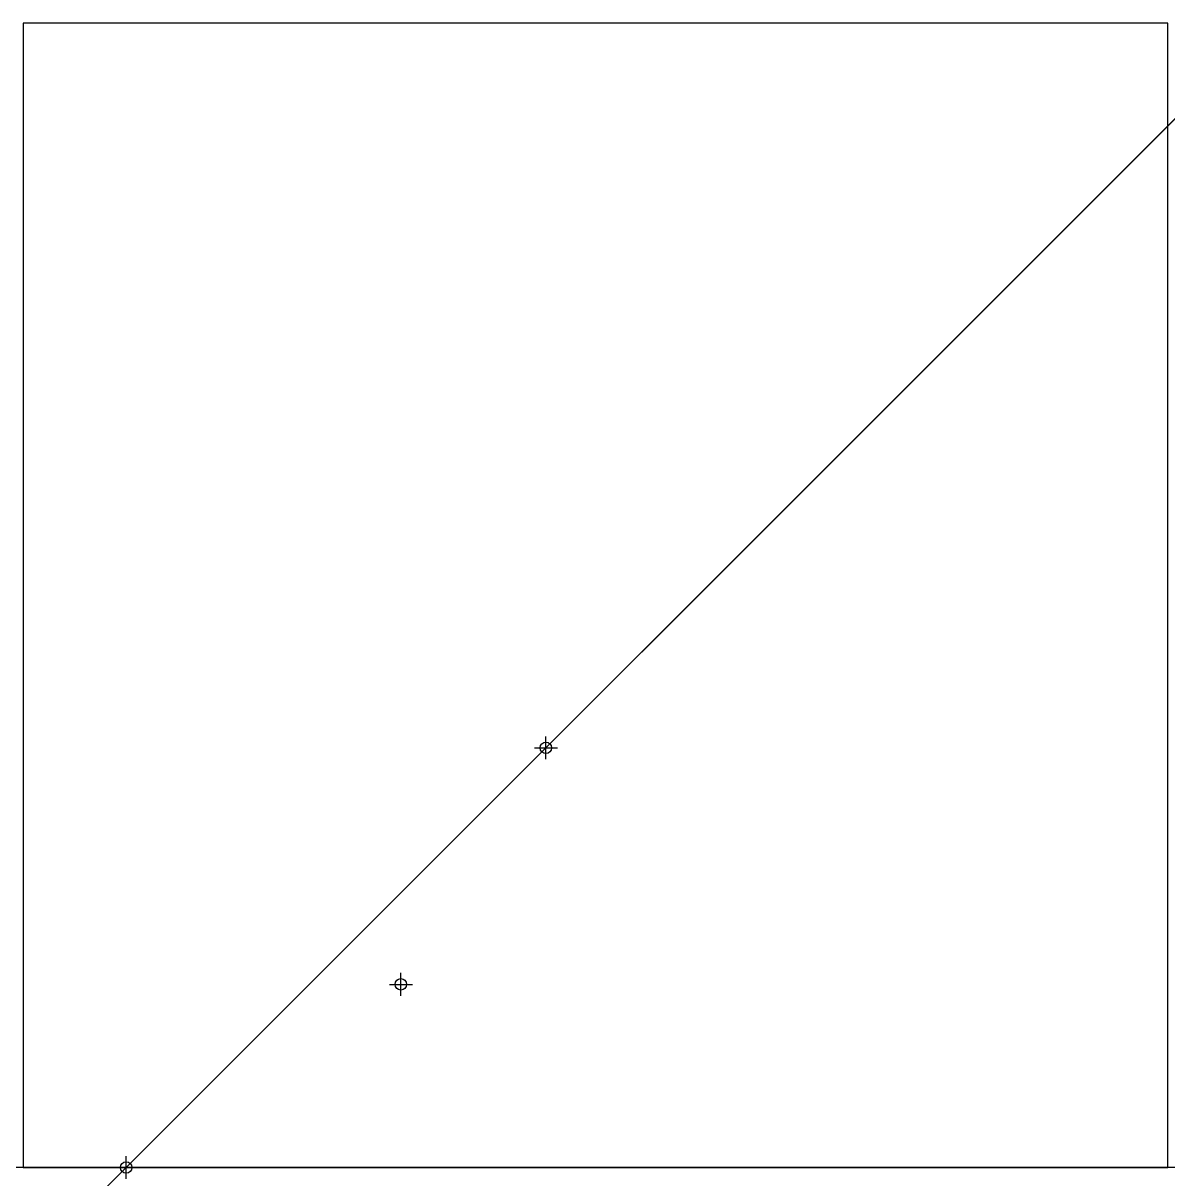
# Model space of a CAD drawing. Header units: millimetres. Extents: x -150 to -50, y -51 to 50.
import ezdxf

# ---------------------------------------------------------------- set-up
doc = ezdxf.new("R2010")
doc.units = ezdxf.units.MM
doc.header["$PDMODE"] = 34

msp = doc.modelspace()

# ---------------------------------------------------------------- linework, layer by layer
at = {"color": 3}
for p, q in [((-50, 50), (-150, 50)), ((-150, 50), (-150, -50)), ((-50, 50), (-150, 50)), ((-150, 50), (-150, -50)), ((-50, -50), (-50, 50)), ((-150, -50), (-50, -50)), ((-150, -50), (-50, -50))]:
    msp.add_line(p, q, dxfattribs=at)
msp.add_line((-112, -21, 7), (-135, -44, 28))
at = {"color": 1}
for p, q in [((-150, -50), (-150, -50, 100)), ((-150, -50, 100), (-50, -50, 100)), ((-50, -50), (-150, -50)), ((-150, -50), (-150, -50, 100)), ((-150, -50, 100), (-50, -50, 100)), ((-50, -50), (-150, -50)), ((-50, -50, 100), (-50, -50)), ((-50, -50, 100), (-50, -50))]:
    msp.add_line(p, q, dxfattribs=at)
msp.add_xline((-123.5, -32.5, 17.5), (0.594055, 0.594055, -0.542398))
at = {"color": 2}
msp.add_xline((-119.03, -28.03), (-0.707107, -0.707107), dxfattribs=at)
at = {"color": 4}
msp.add_xline((-114.81, -50, 9.56), (-0.738485, 0, 0.674269), dxfattribs=at)
at = {"color": 2}
msp.add_point((-104.33, -13.33), dxfattribs=at)
msp.add_point((-117, -34, 22))
at = {"color": 4}
msp.add_point((-141, -50, 33.48), dxfattribs=at)

doc.saveas('drawing.dxf')
